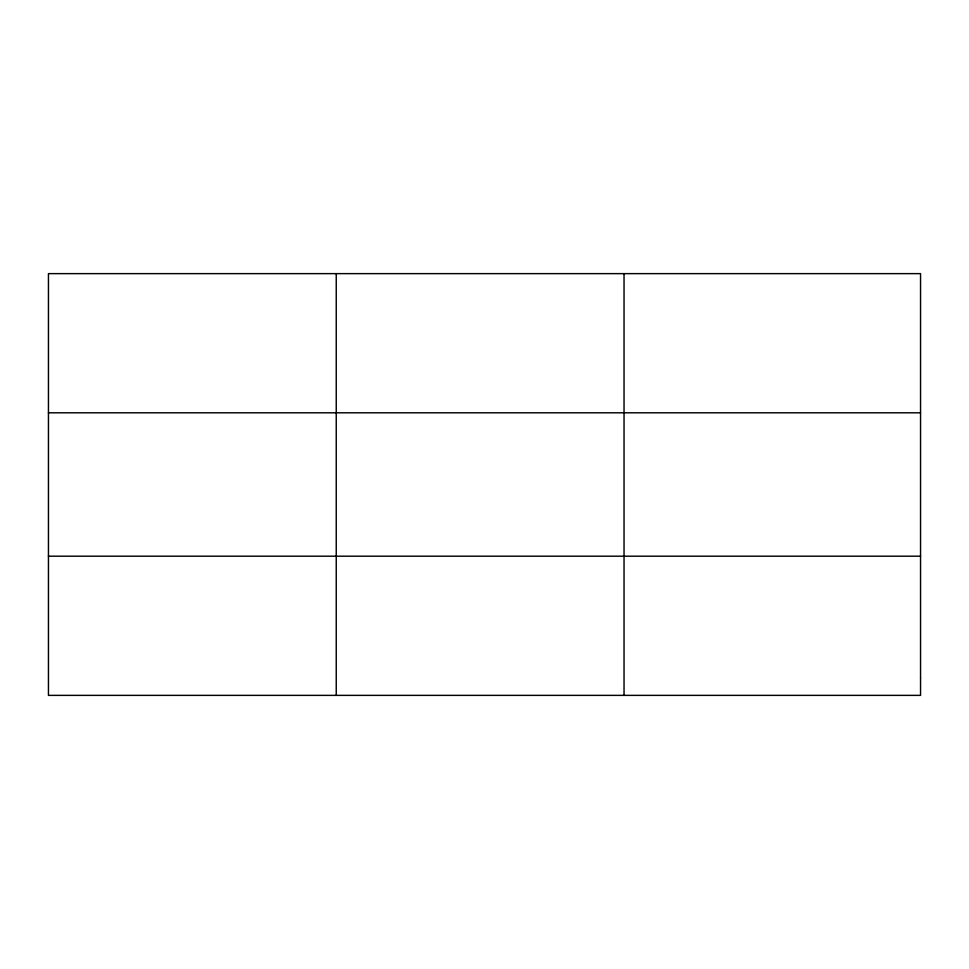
<?xml version="1.0" encoding="UTF-8"?>
<svg xmlns="http://www.w3.org/2000/svg" width="969" height="969" viewBox="0 0 969 969"><rect width="100%" height="100%" fill="white"/><g stroke="black" fill="none" stroke-linecap="round" stroke-linejoin="round"><path stroke-width="1.45" d="M336.243 273.633L336.243 695.367M624.036 273.633L624.036 695.367M48.45 412.806L920.55 412.806M48.45 556.194L920.55 556.194M920.55 677.961L920.55 695.367L48.45 695.367L48.45 273.633L920.55 273.633L920.55 677.961"/></g></svg>
